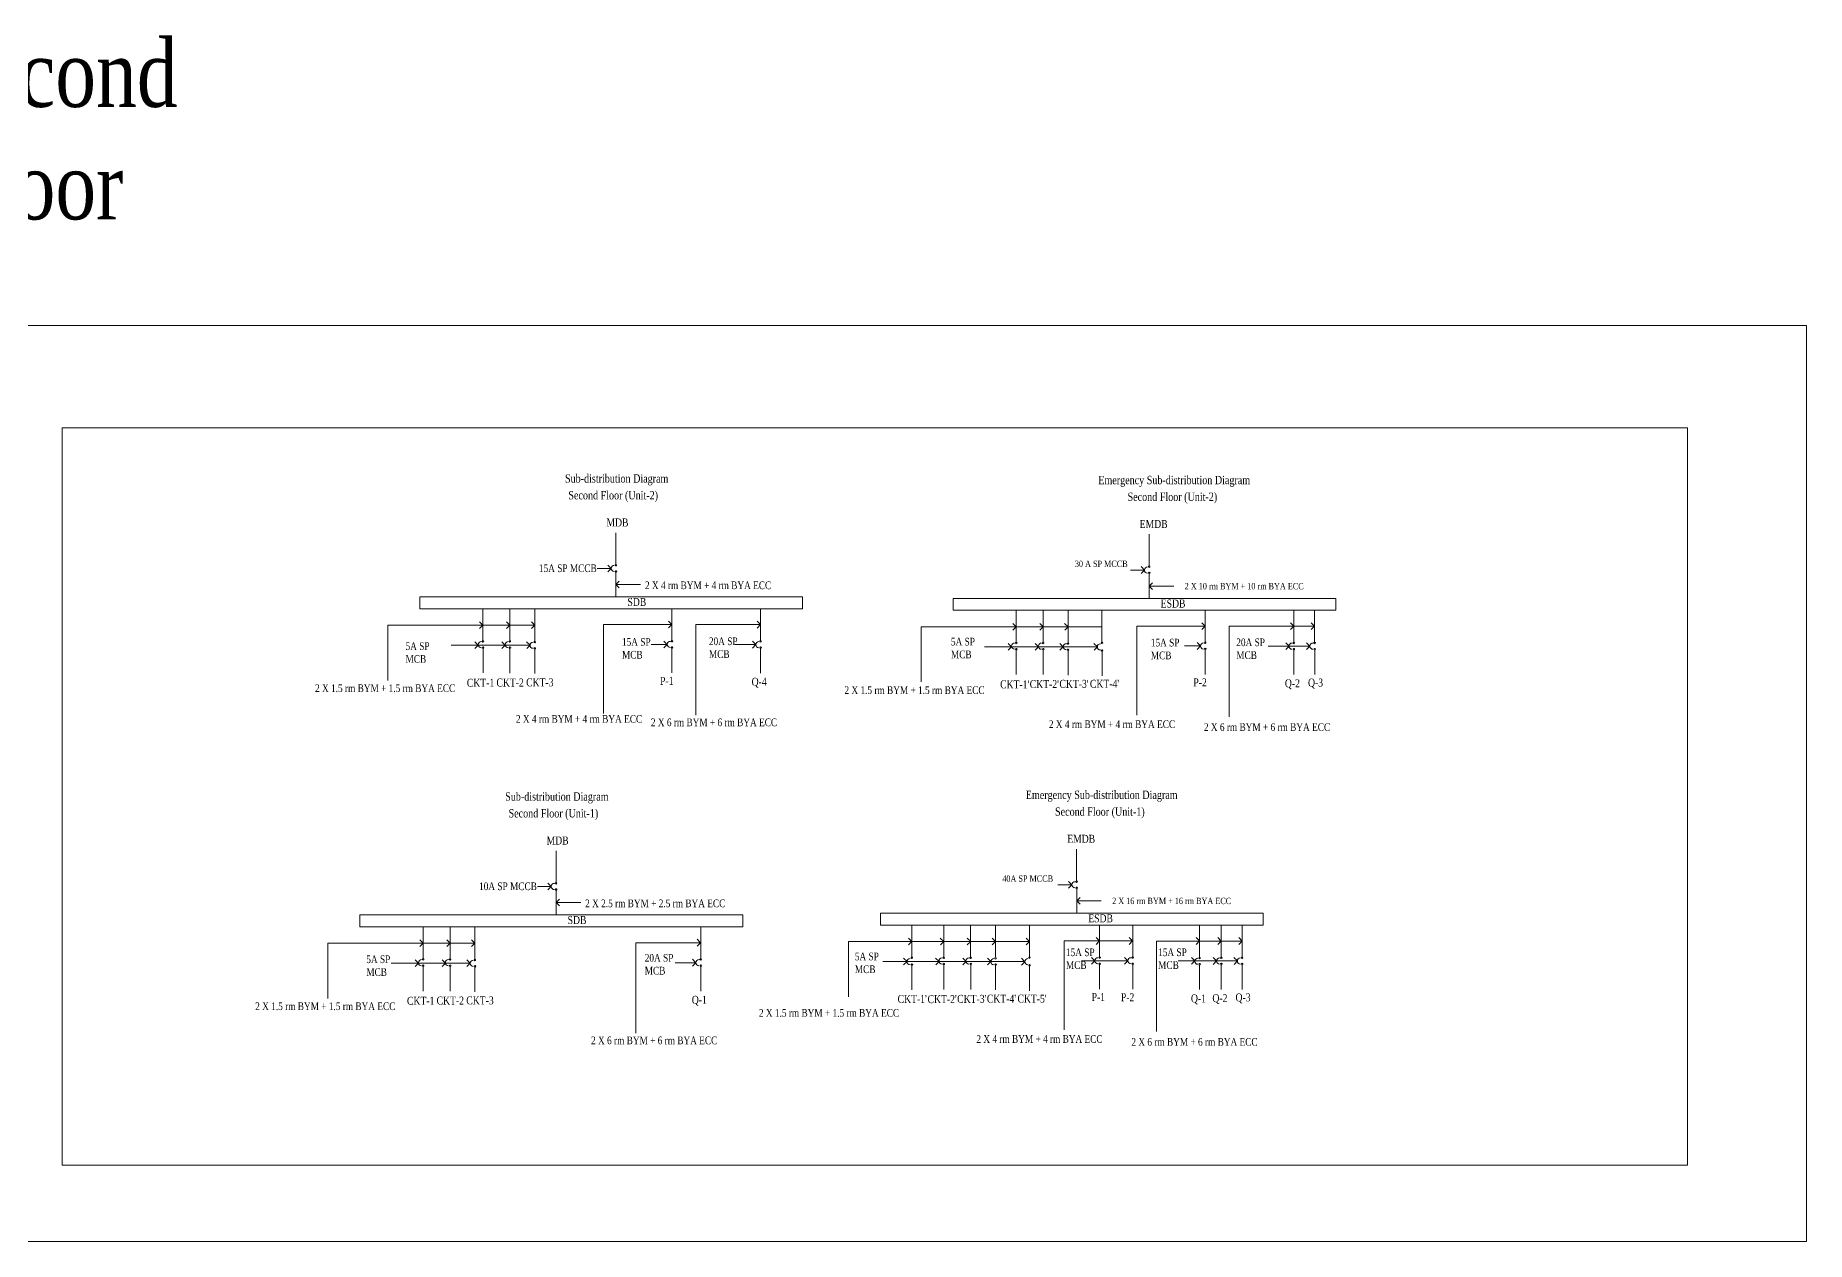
# Model space of a CAD drawing. Header units: inches. Extents: x -13742749 to 88736, y -40897 to 32194776.
# Drawn here: x 76824 to 88736, y -31133 to -23020 of the extents above; entities that cross this region are included whole.
import ezdxf

# ---------------------------------------------------------------- set-up
doc = ezdxf.new("R2010")
doc.units = ezdxf.units.IN
doc.header["$LTSCALE"] = 10
doc.header["$MEASUREMENT"] = 0
doc.linetypes.add('HIDDEN', pattern=[0.375, 0.25, -0.125])
for name, color, linetype, lineweight in [('ESDB_TEXT', 131, 'Continuous', 13), ('SDB_TEXT', 10, 'Continuous', 13), ('Switchboard_Diagram_My', 7, 'Continuous', 13), ('Text_My', 7, 'Continuous', 13)]:
    doc.layers.add(name, color=color, linetype=linetype, lineweight=lineweight)
doc.styles.get("Standard").update_dxf_attribs({"font": 'times.ttf', "width": 0.8})

msp = doc.modelspace()

# ---------------------------------------------------------------- linework, layer by layer
at = {"layer": 'ESDB_TEXT', "linetype": 'ByBlock', "ltscale": 10}
msp.add_line((83827.1304, -28758.93426), (83827.1304, -28924.16796), dxfattribs=at)
at = {"layer": 'Switchboard_Diagram_My', "linetype": 'ByBlock', "ltscale": 10}
for p, q in [((80728.01925, -26365.01193), (80728.01925, -26579.61229)), ((84314.60182, -26375.37823), (84314.60182, -26589.97858)), ((80696.1579, -26605.59807), (80602.22227, -26605.59807)), ((80673.37012, -26582.86221), (80696.1579, -26605.59807)), ((80696.1579, -26605.59807), (80673.57197, -26628.23559)), ((80728.2818, -26631.25366), (80728.2818, -26796.48736)), ((84282.74047, -26615.96437), (84188.80484, -26615.96437)), ((84259.95269, -26593.22851), (84282.74047, -26615.96437)), ((84282.74047, -26615.96437), (84260.15453, -26638.60188)), ((84314.86437, -26641.61995), (84314.86437, -26806.85366)), ((80728.27851, -26713.8758), (80750.86445, -26691.23829)), ((80751.0663, -26736.61166), (80728.27851, -26713.8758)), ((80728.2818, -26713.87051), (80893.5516, -26713.87051)), ((84314.86108, -26724.2421), (84337.44702, -26701.60458)), ((84337.64887, -26746.97796), (84314.86108, -26724.2421)), ((84314.86437, -26724.2368), (84480.13416, -26724.2368)), ((79834.10988, -26876.04031), (79834.10988, -27090.64067)), ((80015.1765, -26876.21041), (80015.1765, -27090.81077)), ((80182.30822, -26880.30957), (80182.30822, -27094.90993)), ((81105.00353, -26876.04031), (81105.00353, -27090.64067)), ((81700.71347, -26876.21041), (81700.71347, -27090.81077)), ((83420.69245, -26886.40661), (83420.69245, -27101.00696)), ((83601.75907, -26886.57671), (83601.75907, -27101.17707)), ((83768.89079, -26886.40661), (83768.89079, -27101.00696)), ((83997.14026, -26886.40661), (83997.14026, -27101.00696)), ((84691.58609, -26886.40661), (84691.58609, -27101.00696)), ((85287.29603, -26886.57671), (85287.29603, -27101.17707)), ((85427.41443, -26886.57671), (85427.41443, -27101.17707)), ((80182.30822, -26987.60975), (79193.65627, -26987.60975)), ((79193.65627, -26987.60975), (79193.65627, -27358.75353)), ((79811.06988, -26964.56407), (79833.85766, -26987.29993)), ((79833.85766, -26987.29993), (79811.27173, -27009.93745)), ((79992.50068, -26964.65079), (80015.28847, -26987.38665)), ((80015.28847, -26987.38665), (79992.70253, -27010.02417)), ((80159.51662, -26964.78087), (80182.3044, -26987.51673)), ((80182.3044, -26987.51673), (80159.71847, -27010.15425)), ((81105.00353, -26983.34049), (80645.06034, -26983.34049)), ((80645.06034, -26983.34049), (80645.06034, -27580.86845)), ((81081.88162, -26960.59833), (81104.6694, -26983.33419)), ((81104.6694, -26983.33419), (81082.08346, -27005.97171)), ((81700.71347, -26983.51059), (81265.13665, -26983.51059)), ((81265.13665, -26983.51059), (81265.13665, -27592.33875)), ((81677.69319, -26960.75176), (81700.48097, -26983.48762)), ((81700.48097, -26983.48762), (81677.89504, -27006.12513)), ((83768.89079, -26997.97604), (82780.23884, -26997.97604)), ((82780.23884, -26997.97604), (82780.23884, -27369.11983)), ((83397.65245, -26974.93037), (83420.44023, -26997.66623)), ((83420.44023, -26997.66623), (83397.8543, -27020.30375)), ((83579.08325, -26975.01709), (83601.87103, -26997.75295)), ((83601.87103, -26997.75295), (83579.2851, -27020.39047)), ((83746.09919, -26975.14717), (83768.88697, -26997.88303)), ((83768.88697, -26997.88303), (83746.30104, -27020.52054)), ((83768.89079, -26997.97604), (83997.14026, -26997.97604)), ((84691.58609, -26993.70678), (84231.64291, -26993.70678)), ((84231.64291, -26993.70678), (84231.64291, -27591.23475)), ((84668.46418, -26970.96463), (84691.25197, -26993.70049)), ((84691.25197, -26993.70049), (84668.66603, -27016.338)), ((85287.29603, -26993.87689), (84851.71922, -26993.87689)), ((84851.71922, -26993.87689), (84851.71922, -27602.70505)), ((85264.27576, -26971.11805), (85287.06354, -26993.85391)), ((85287.06354, -26993.85391), (85264.4776, -27016.49143)), ((85287.04062, -26993.87689), (85427.41443, -26993.87689)), ((85404.53696, -26971.12806), (85427.32474, -26993.86392)), ((85427.32474, -26993.86392), (85404.73881, -27016.50144)), ((80150.44924, -27121.69635), (79619.47068, -27121.69635)), ((79779.70781, -27098.93236), (79802.49559, -27121.66822)), ((79802.49559, -27121.66822), (79779.90966, -27144.30574)), ((79834.37243, -27143.39605), (79834.37243, -27308.62975)), ((79961.49433, -27098.87232), (79984.28211, -27121.60818)), ((79984.28211, -27121.60818), (79961.69617, -27144.2457)), ((80015.43905, -27143.56615), (80015.43905, -27308.79985)), ((80127.80731, -27099.01908), (80150.59509, -27121.75494)), ((80150.59509, -27121.75494), (80128.00915, -27144.39246)), ((80182.57077, -27147.66531), (80182.57077, -27312.89901)), ((81073.14218, -27116.62645), (80966.08326, -27116.62645)), ((81050.40944, -27093.89263), (81073.19723, -27116.62849)), ((81073.19723, -27116.62849), (81050.61129, -27139.26601)), ((81105.26608, -27142.28204), (81105.26608, -27307.51574)), ((81668.85212, -27117.91056), (81528.70338, -27117.91056)), ((81646.06857, -27095.14006), (81668.85635, -27117.87592)), ((81668.85635, -27117.87592), (81646.27042, -27140.51343)), ((81700.97602, -27143.56615), (81700.97602, -27308.79985)), ((83737.03181, -27132.06265), (83206.05325, -27132.06265)), ((83366.29038, -27109.29866), (83389.07816, -27132.03452)), ((83389.07816, -27132.03452), (83366.49223, -27154.67203)), ((83420.955, -27153.76234), (83420.955, -27318.99605)), ((83548.07689, -27109.23862), (83570.86468, -27131.97448)), ((83570.86468, -27131.97448), (83548.27874, -27154.612)), ((83602.02162, -27153.93245), (83602.02162, -27319.16615)), ((83714.38987, -27109.38538), (83737.17766, -27132.12124)), ((83737.17766, -27132.12124), (83714.59172, -27154.75875)), ((83737.02944, -27132.37602), (83966.10373, -27132.84141)), ((83769.15334, -27158.0316), (83769.15334, -27323.26531)), ((83943.38465, -27110.09914), (83966.17243, -27132.835)), ((83966.17243, -27132.835), (83943.5865, -27155.47252)), ((84659.72474, -27126.99275), (84552.66583, -27126.99275)), ((84636.99201, -27104.25893), (84659.7798, -27126.99479)), ((84659.7798, -27126.99479), (84637.19386, -27149.63231)), ((84691.84864, -27152.64833), (84691.84864, -27317.88204)), ((85255.43468, -27128.27686), (85115.28595, -27128.27686)), ((85232.65114, -27105.50635), (85255.43892, -27128.24221)), ((85255.43892, -27128.24221), (85232.85298, -27150.87973)), ((85395.55308, -27128.27686), (85255.40435, -27128.27686)), ((85287.55858, -27153.93245), (85287.55858, -27319.16615)), ((85372.76954, -27105.50635), (85395.55732, -27128.24221)), ((85395.55732, -27128.24221), (85372.97138, -27150.87973)), ((85427.67698, -27153.93245), (85427.67698, -27319.16615)), ((83997.40281, -27163.15805), (83997.40281, -27328.39175)), ((80325.64804, -28504.08612), (80325.64804, -28718.68648)), ((83826.86785, -28492.69253), (83826.86785, -28707.29289)), ((80293.78669, -28744.67226), (80199.85107, -28744.67226)), ((80270.99891, -28721.9364), (80293.78669, -28744.67226)), ((80293.78669, -28744.67226), (80271.20076, -28767.30978)), ((80325.91059, -28770.32785), (80325.91059, -28935.56155)), ((83795.0065, -28733.27868), (83701.07088, -28733.27868)), ((83772.21872, -28710.54282), (83795.0065, -28733.27868)), ((83795.0065, -28733.27868), (83772.42057, -28755.91619)), ((83827.12712, -28841.55641), (83849.71305, -28818.91889)), ((80325.90731, -28852.94999), (80348.49324, -28830.31248)), ((80348.69509, -28875.68585), (80325.90731, -28852.94999)), ((80325.91059, -28852.9447), (80491.18039, -28852.9447)), ((83849.9149, -28864.29227), (83827.12712, -28841.55641)), ((83827.1304, -28841.55111), (83992.4002, -28841.55111)), ((79431.73867, -29015.1145), (79431.73867, -29229.71486)), ((79612.80529, -29015.2846), (79612.80529, -29229.88496)), ((79779.93702, -29019.38376), (79779.93702, -29233.98412)), ((81298.34226, -29015.2846), (81298.34226, -29229.88496)), ((82718.84439, -29003.35761), (82718.84439, -29217.95797)), ((82932.95848, -29003.72091), (82932.95848, -29218.32127)), ((83114.0251, -29003.89102), (83114.0251, -29218.49137)), ((83281.15683, -29003.72091), (83281.15683, -29218.32127)), ((83509.4063, -29003.72091), (83509.4063, -29218.32127)), ((83981.15856, -29003.72091), (83981.15856, -29218.32127)), ((84203.85213, -29003.72091), (84203.85213, -29218.32127)), ((84653.39771, -29005.4553), (84653.39771, -29220.05566)), ((84799.56207, -29003.89102), (84799.56207, -29218.49137)), ((84939.68047, -29003.89102), (84939.68047, -29218.49137)), ((79779.93702, -29126.68394), (78791.28506, -29126.68394)), ((78791.28506, -29126.68394), (78791.28506, -29497.82772)), ((79408.69867, -29103.63827), (79431.48646, -29126.37412)), ((79431.48646, -29126.37412), (79408.90052, -29149.01164)), ((79590.12948, -29103.72499), (79612.91726, -29126.46084)), ((79612.91726, -29126.46084), (79590.33132, -29149.09836)), ((79757.14541, -29103.85506), (79779.9332, -29126.59092)), ((79779.9332, -29126.59092), (79757.34726, -29149.22844)), ((81298.34226, -29122.58478), (80862.76544, -29122.58478)), ((80862.76544, -29122.58478), (80862.76544, -29731.41294)), ((81275.32198, -29099.82595), (81298.10976, -29122.56181)), ((81298.10976, -29122.56181), (81275.52383, -29145.19933)), ((83281.15683, -29115.29035), (82292.50487, -29115.29035)), ((82292.50487, -29115.29035), (82292.50487, -29486.43413)), ((82695.88061, -29092.65493), (82718.6684, -29115.39079)), ((82718.6684, -29115.39079), (82696.08246, -29138.0283)), ((82909.91848, -29092.24468), (82932.70627, -29114.98054)), ((82932.70627, -29114.98054), (82910.12033, -29137.61805)), ((83091.34928, -29092.3314), (83114.13707, -29115.06726)), ((83114.13707, -29115.06726), (83091.55113, -29137.70477)), ((83258.36522, -29092.46148), (83281.15301, -29115.19734)), ((83281.15301, -29115.19734), (83258.56707, -29137.83485)), ((83281.15683, -29115.29035), (83509.4063, -29115.29035)), ((83487.92744, -29092.39143), (83510.71523, -29115.12729)), ((83510.71523, -29115.12729), (83488.12929, -29137.76481)), ((84203.85213, -29111.02109), (83743.90894, -29111.02109)), ((83743.90894, -29111.02109), (83743.90894, -29708.54906)), ((83958.11288, -29088.22223), (83980.90066, -29110.95809)), ((83980.90066, -29110.95809), (83958.31473, -29133.59561)), ((84180.73022, -29088.27894), (84203.518, -29111.0148)), ((84203.518, -29111.0148), (84180.93207, -29133.65231)), ((84799.56207, -29111.19119), (84363.98525, -29111.19119)), ((84363.98525, -29111.19119), (84363.98525, -29720.01936)), ((84630.63999, -29088.35565), (84653.42777, -29111.09151)), ((84653.42777, -29111.09151), (84630.84183, -29133.72902)), ((84776.54179, -29088.43236), (84799.32957, -29111.16822)), ((84799.32957, -29111.16822), (84776.74364, -29133.80574)), ((84799.30665, -29111.19119), (84939.68047, -29111.19119)), ((84916.80299, -29088.44237), (84939.59078, -29111.17823)), ((84939.59078, -29111.17823), (84917.00484, -29133.81574)), ((79748.07804, -29260.77055), (79217.09948, -29260.77055)), ((79377.3366, -29238.00655), (79400.12439, -29260.74241)), ((79400.12439, -29260.74241), (79377.53845, -29283.37993)), ((79432.00122, -29282.47024), (79432.00122, -29447.70394)), ((79559.12312, -29237.94652), (79581.9109, -29260.68238)), ((79581.9109, -29260.68238), (79559.32497, -29283.31989)), ((79613.06784, -29282.64034), (79613.06784, -29447.87404)), ((79725.4361, -29238.09327), (79748.22388, -29260.82913)), ((79748.22388, -29260.82913), (79725.63795, -29283.46665)), ((79780.19957, -29286.7395), (79780.19957, -29451.9732)), ((81266.48091, -29256.98476), (81126.33218, -29256.98476)), ((81243.69736, -29234.21425), (81266.48514, -29256.95011)), ((81266.48514, -29256.95011), (81243.89921, -29279.58763)), ((81298.60481, -29282.64034), (81298.60481, -29447.87404)), ((83478.37213, -29249.84235), (82522.8378, -29249.84235)), ((82663.22273, -29226.63965), (82686.01051, -29249.37551)), ((82686.01051, -29249.37551), (82663.42458, -29272.01302)), ((82719.10694, -29275.3926), (82719.10694, -29440.62631)), ((82878.55641, -29226.61297), (82901.3442, -29249.34882)), ((82901.3442, -29249.34882), (82878.75826, -29271.98634)), ((82933.22103, -29271.07665), (82933.22103, -29436.31035)), ((83060.34293, -29226.55293), (83083.13071, -29249.28879)), ((83083.13071, -29249.28879), (83060.54478, -29271.92631)), ((83114.28765, -29271.24675), (83114.28765, -29436.48046)), ((83226.65591, -29226.69969), (83249.44369, -29249.43554)), ((83249.44369, -29249.43554), (83226.85776, -29272.07306)), ((83281.41938, -29275.34591), (83281.41938, -29440.57961)), ((83455.65068, -29227.41345), (83478.43846, -29250.14931)), ((83478.43846, -29250.14931), (83455.85253, -29272.78683)), ((83509.66885, -29280.47236), (83509.66885, -29445.70606)), ((84171.99086, -29244.36419), (83860.17642, -29244.36419)), ((83926.09867, -29222.35705), (83948.88645, -29245.09291)), ((83948.88645, -29245.09291), (83926.30052, -29267.73042)), ((83981.42111, -29269.96264), (83981.42111, -29435.19634)), ((84149.25805, -29221.57324), (84172.04583, -29244.3091)), ((84172.04583, -29244.3091), (84149.45989, -29266.94661)), ((84204.11468, -29269.96264), (84204.11468, -29435.19634)), ((84907.81912, -29245.59117), (84508.54889, -29245.59117)), ((84599.38802, -29222.63388), (84622.1758, -29245.36974)), ((84622.1758, -29245.36974), (84599.58987, -29268.00726)), ((84653.66026, -29272.81104), (84653.66026, -29438.04474)), ((84744.91717, -29222.82066), (84767.70495, -29245.55652)), ((84767.70495, -29245.55652), (84745.11902, -29268.19404)), ((84799.82462, -29271.24675), (84799.82462, -29436.48046)), ((84885.03557, -29222.82066), (84907.82335, -29245.55652)), ((84907.82335, -29245.55652), (84885.23742, -29268.19404)), ((84939.94302, -29271.24675), (84939.94302, -29436.48046))]:
    msp.add_line(p, q, dxfattribs=at)
for points in [[(65265.13094, -24971.33087), (88735.92005, -24971.33087), (88735.92005, -31132.74573), (65265.13094, -31132.74573)], [(77004.70801, -25659.87557), (87934.62842, -25659.87557), (87934.62842, -30618.29669), (77004.70801, -30618.29669)], [(79409.09158, -26796.48736), (81983.22896, -26796.48736), (81983.22896, -26876.04031), (79409.09158, -26876.04031)], [(82995.67415, -26806.85366), (85569.81153, -26806.85366), (85569.81153, -26886.40661), (82995.67415, -26886.40661)], [(79006.72038, -28935.56155), (81580.85775, -28935.56155), (81580.85775, -29015.1145), (79006.72038, -29015.1145)], [(82507.94018, -28924.16796), (85082.07756, -28924.16796), (85082.07756, -29003.72091), (82507.94018, -29003.72091)]]:
    msp.add_lwpolyline(points, close=True, dxfattribs=at)
for centre in [(80728.01925, -26583.93491), (80728.57823, -26625.65359), (84314.60182, -26594.30121), (84315.1608, -26636.01988), (79834.10988, -27096.0773), (79834.66886, -27137.79598), (80015.1765, -27096.24741), (80015.73548, -27137.96608), (80182.30822, -27100.34656), (80182.8672, -27142.06524), (81105.00353, -27094.96329), (81105.5625, -27136.68197), (81700.71347, -27096.24741), (81701.27244, -27137.96608), (83420.69245, -27106.4436), (83421.25143, -27148.16227), (83601.75907, -27106.6137), (83602.31805, -27148.33238), (83768.89079, -27110.71286), (83769.44977, -27152.43153), (83997.14026, -27105.38963), (83997.69924, -27157.55798), (84691.58609, -27105.32959), (84692.14507, -27147.04826), (85287.29603, -27106.6137), (85287.85501, -27148.33238), (85427.41443, -27106.6137), (85427.97341, -27148.33238), (83826.86785, -28711.61552), (80325.64804, -28723.0091), (80326.20702, -28764.72778), (83827.42683, -28753.33419), (79431.73867, -29235.15149), (79432.29765, -29276.87017), (79612.80529, -29235.3216), (79613.36427, -29277.04027), (79779.93702, -29239.42075), (79780.496, -29281.13943), (81298.34226, -29235.3216), (81298.90124, -29277.04027), (82718.5728, -29222.93903), (82719.40337, -29269.79254), (82932.95848, -29223.75791), (82933.51746, -29265.47658), (83114.0251, -29223.92801), (83114.58408, -29265.64668), (83281.15683, -29228.02717), (83281.7158, -29269.74584), (83509.4063, -29222.70393), (83509.96527, -29274.87229), (83981.15856, -29222.6439), (83981.71754, -29264.36257), (84203.85213, -29222.6439), (84204.41111, -29264.36257), (84653.39771, -29225.49229), (84653.6772, -29267.63456), (84799.56207, -29223.92801), (84800.12105, -29265.64668), (84939.68047, -29223.92801), (84940.23945, -29265.64668)]:
    msp.add_circle(centre, 4.98846, dxfattribs=at)
for centre, start in [((80716.88286, -26605.59807), 89.133640239), ((84303.46543, -26615.96437), 89.133640239), ((79822.97349, -27117.74046), 89.133640239), ((80004.04011, -27117.91056), 89.133640239), ((80171.17183, -27122.00972), 89.133640239), ((81093.86713, -27116.62645), 89.133640239), ((81689.57707, -27117.91056), 89.133640239), ((83409.55606, -27128.10676), 89.133640239), ((83590.62267, -27128.27686), 89.133640239), ((83757.7544, -27132.37602), 89.133640239), ((83986.82868, -27132.84141), 89.133640239), ((84680.4497, -27126.99275), 89.133640239), ((85276.15964, -27128.27686), 89.133640239), ((85416.27804, -27128.27686), 89.133640239), ((80314.51165, -28744.67226), 89.133640239), ((83815.73146, -28733.27868), 89.133640239), ((79420.60228, -29256.81465), 89.133640239), ((79601.6689, -29256.98476), 89.133640239), ((79768.80063, -29261.08391), 89.133640239), ((81287.20587, -29256.98476), 89.133640239), ((82706.52881, -29249.60735), 89.133640239), ((82921.82209, -29245.42107), 89.133640239), ((83102.88871, -29245.59117), 89.133640239), ((83270.02043, -29249.69033), 89.133640239), ((83499.09472, -29250.15572), 89.133640239), ((83970.02217, -29244.30706), 91.636963645), ((84192.71574, -29244.30706), 89.133640239), ((84642.26132, -29247.15545), 89.133640239), ((84788.42568, -29245.59117), 89.133640239), ((84928.54407, -29245.59117), 89.133640239)]:
    msp.add_arc(centre, 20.72496, start, 269.133640239, dxfattribs=at)

# ---------------------------------------------------------------- texts
at = {"layer": 'ESDB_TEXT', "linetype": 'ByBlock', "ltscale": 10, "char_height": 42.7519621, "width": 2836.9979988, "attachment_point": 1}
for s, insert in [('30 A SP MCCB', (83814.76501, -26552.7616)), ('2 X 10 rm BYM + 10 rm BYA ECC', (84553.49717, -26702.98285)), ('40A SP MCCB', (83327.03104, -28670.07591)), ('2 X 16 rm BYM + 16 rm BYA ECC', (84065.7632, -28820.29716))]:
    msp.add_mtext(s, dxfattribs=dict(at, insert=insert))
at = {"layer": 'ESDB_TEXT', "linetype": 'ByBlock', "attachment_point": 1}
for s, insert, char_height, width in [('5A SP\\PMCB', (82981.3101, -27071.71791), 51.688908, 187.9806697), ('15A SP\\PMCB\\P', (84325.5682, -27078.22186), 51.688908, 187.9806697), ('20A SP\\PMCB', (84900.46043, -27076.44745), 51.688908, 187.9806697), ('2 X 1.5 rm BYM + 1.5 rm BYA ECC\\P', (82265.19963, -27398.14538), 51.6889078, 963.9761436), ('2 X 4 rm BYM + 4 rm BYA ECC\\P', (83640.15918, -27627.04109), 51.6889078, 867.810179), ('2 X 6 rm BYM + 6 rm BYA ECC', (84682.70451, -27646.50958), 51.6889078, 867.810179), ('15A SP\\PMCB\\P', (83754.83442, -29161.15862), 51.688908, 187.9806697), ('15A SP\\PMCB\\P', (84374.91074, -29161.15862), 51.688908, 187.9806697), ('5A SP\\PMCB', (82335.07191, -29189.08225), 51.688908, 187.9806697), ('2 X 1.5 rm BYM + 1.5 rm BYA ECC\\P', (81690.04484, -29568.84212), 51.6889078, 963.9761436), ('2 X 4 rm BYM + 4 rm BYA ECC\\P', (83152.42522, -29744.3554), 51.6889078, 867.810179), ('2 X 6 rm BYM + 6 rm BYA ECC', (84194.97054, -29763.82389), 51.6889078, 867.810179)]:
    msp.add_mtext(s, dxfattribs=dict(at, insert=insert, char_height=char_height, width=width))
at = {"layer": 'SDB_TEXT', "linetype": 'ByBlock', "ltscale": 10, "width": 1913.0686274, "attachment_point": 1}
for s, insert, char_height in [('15A SP MCCB', (80210.28963, -26578.16194), 51.6889078), ('2 X 4 rm BYM + 4 rm BYA ECC', (80923.63062, -26692.99836), 51.6889078), ('5A SP\\PMCB', (79313.3158, -27101.99097), 51.688908), ('15A SP\\PMCB', (80769.04771, -27073.74381), 51.688908), ('20A SP\\PMCB', (81353.68819, -27069.58795), 51.688908), ('2 X 1.5 rm BYM + 1.5 rm BYA ECC', (78704.70701, -27384.96536), 51.6889078), ('2 X 4 rm BYM + 4 rm BYA ECC', (80055.75324, -27591.61422), 51.6889078), ('2 X 6 rm BYM + 6 rm BYA ECC', (80963.30961, -27614.66489), 51.6889078), ('10A SP MCCB', (79807.91842, -28717.23613), 51.6889078), ('2 X 2.5 rm BYM + 2.5 rm BYA ECC', (80521.25941, -28832.07255), 51.6889078), ('5A SP\\PMCB', (79049.42723, -29207.96172), 51.688908), ('20A SP\\PMCB', (80922.02144, -29198.7161), 51.688908), ('2 X 1.5 rm BYM + 1.5 rm BYA ECC', (78302.3358, -29524.03955), 51.6889078), ('2 X 6 rm BYM + 6 rm BYA ECC', (80560.9384, -29753.73908), 51.6889078)]:
    msp.add_mtext(s, dxfattribs=dict(at, insert=insert, char_height=char_height))
at = {"layer": 'Switchboard_Diagram_My', "linetype": 'HIDDEN', "ltscale": 10, "char_height": 56.1488802, "width": 8180.5550433, "attachment_point": 1}
for s, insert in [('Sub-distribution Diagram', (80385.7488, -25972.20274)), ('Second Floor (Unit-2)', (80408.46405, -26084.80134)), ('Emergency Sub-distribution Diagram', (83972.33137, -25982.56904)), ('Second Floor (Unit-2)', (84169.14295, -26095.16763)), ('Sub-distribution Diagram', (79983.3776, -28111.27693)), ('Emergency Sub-distribution Diagram', (83484.5974, -28099.88334)), ('Second Floor (Unit-1)', (80006.09284, -28223.87553)), ('Second Floor (Unit-1)', (83681.40898, -28212.48194))]:
    msp.add_mtext(s, dxfattribs=dict(at, insert=insert))
at = {"layer": 'Switchboard_Diagram_My', "linetype": 'ByBlock', "ltscale": 10, "char_height": 53.808023, "width": 1046.5951689, "attachment_point": 1}
for s, insert in [('MDB', (80664.36794, -26269.30613)), ('EMDB', (84250.95051, -26279.67243)), ('SDB', (80805.70476, -26804.07097)), ('ESDB', (84392.28732, -26814.43727)), ('CKT-1', (79725.5093, -27347.55956)), ('CKT-2', (79924.67496, -27345.68509)), ('CKT-3', (80124.34031, -27344.39764)), ('P-1', (81025.26934, -27334.52498)), ('Q-4', (81640.92464, -27340.58199)), ("CKT-1'", (83312.09187, -27357.92586)), ("CKT-2'", (83511.25753, -27356.05139)), ("CKT-3'", (83710.92288, -27354.76394)), ("CKT-4'", (83916.37281, -27354.31033)), ('P-2', (84611.85191, -27344.89128)), ('Q-2', (85227.50721, -27350.94829)), ('Q-3', (85382.98787, -27346.04531)), ('MDB', (80261.99674, -28408.38032)), ('EMDB', (83763.21654, -28396.98674)), ('SDB', (80403.33355, -28943.14516)), ('ESDB', (83904.55336, -28931.75157)), ('CKT-1', (79323.1381, -29486.63376)), ('CKT-2', (79522.30376, -29484.75928)), ('CKT-3', (79721.96911, -29483.47183)), ('Q-1', (81238.55343, -29479.65618)), ("CKT-1'", (82622.90552, -29473.75593)), ("CKT-2'", (82824.3579, -29475.24017)), ("CKT-3'", (83023.52356, -29473.3657)), ("CKT-4'", (83223.18891, -29472.07825)), ("CKT-5'", (83428.63884, -29471.62464)), ('P-1', (83927.43381, -29460.46453)), ('P-2', (84124.11794, -29462.20558)), ('Q-1', (84595.56531, -29470.31051)), ('Q-2', (84739.77324, -29468.2626)), ('Q-3', (84895.2539, -29463.35962))]:
    msp.add_mtext(s, dxfattribs=dict(at, insert=insert))
at = {"layer": 'Text_My', "linetype": 'Continuous', "ltscale": 10, "insert": (76166.45825, -23047.51522), "char_height": 453.6887308, "width": 2191.0130611, "attachment_point": 1}
msp.add_mtext('\\pi-60.63,l60.63,t121.3;Second    Floor', dxfattribs=at)

doc.saveas('drawing.dxf')
